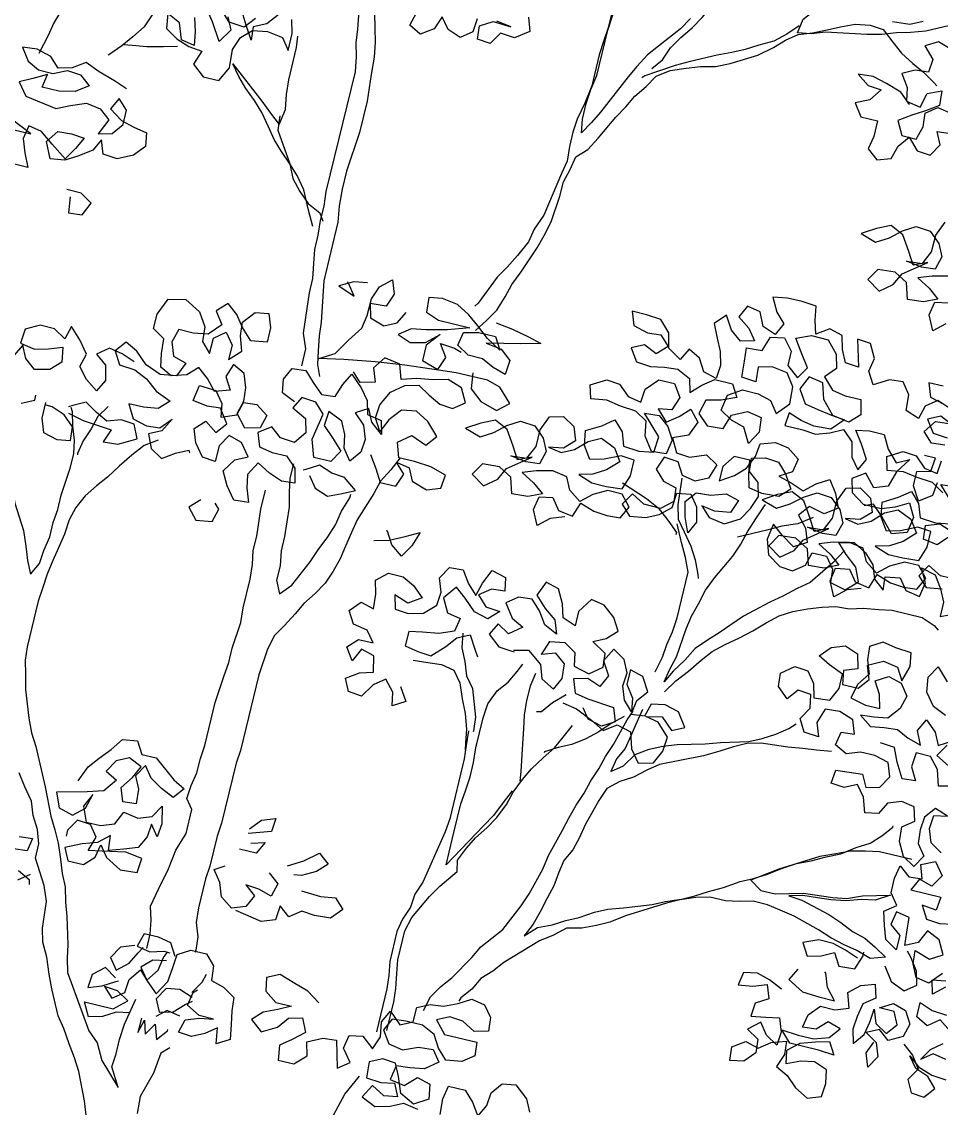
# Model space of a CAD drawing. Header units: inches. Extents: x 350994 to 353538, y 1581369 to 1583842.
# Drawn here: x 351687.58 to 351688.795, y 1583357.414 to 1583358.85 of the extents above; entities that cross this region are included whole.
import ezdxf

# ---------------------------------------------------------------- set-up
doc = ezdxf.new("R2010")
doc.units = ezdxf.units.IN
doc.header["$MEASUREMENT"] = 0
doc.linetypes.add('1', pattern=[0])
doc.layers.add('TREE', color=81, linetype='1')

# ---------------------------------------------------------------- blocks, each defined once
blk = doc.blocks.new('TREE_4')
at = {"color": 94}
for points in [[(708.6, 7020.5), (691.3, 6991.6), (630.5, 6913.6), (613.1, 6881.8), (598.6, 6852.9), (555.1, 6757.5), (540.7, 6728.6), (523.3, 6699.7), (517.5, 6731.5), (517.6, 6769.1), (520.5, 6803.8), (526.3, 6838.5), (526.4, 6948.4), (529.3, 6986)], [(647.8, 6884.7), (668, 6910.7), (679.6, 6942.5), (697, 6971.4), (717.3, 7000.2), (734.7, 7029.1), (778.1, 7115.8), (801.3, 7150.5), (818.6, 7179.4), (850.5, 7196.7), (882.3, 7211.2), (911.2, 7225.6), (940.1, 7242.9), (966.2, 7266), (989.3, 7289.1), (1015.4, 7312.2), (1047.2, 7338.2), (1073.2, 7364.2), (1084.8, 7381.6)], [(1240.7, 7141.4), (1211.8, 7127), (1171.3, 7124.2)], [(526.5, 7029.3), (526.4, 6954.2), (523.5, 6922.4), (520.6, 6887.7), (520.5, 6812.5), (514.7, 6769.1), (506, 6728.7), (503, 6696.9), (503, 6662.2), (505.9, 6627.5), (500.1, 6595.7), (482.6, 6491.6), (468.1, 6454), (462.3, 6422.2), (444.9, 6384.6), (427.6, 6352.9), (410.2, 6324), (381.2, 6254.6), (375.4, 6245.9)], [(1315.9, 7152.9), (1252.3, 7121.2), (1217.6, 7109.7), (1185.8, 7101), (1153.9, 7089.5), (1119.2, 7080.8), (1023.8, 7063.6), (992, 7052), (960.2, 7046.3), (966, 7081), (989.2, 7109.9), (1018.1, 7133), (1049.9, 7147.4), (1078.8, 7164.7), (1110.7, 7182), (1139.6, 7199.4), (1168.5, 7219.6), (1191.7, 7236.9)], [(1255, 6944.8), (1229, 6968), (1191.4, 6979.6), (1156.7, 6988.3), (1122, 6985.4), (1150.9, 6965.2), (1182.7, 6962.2), (1162.5, 6933.3), (1130.7, 6918.9), (1150.9, 6890), (1191.4, 6889.9), (1191.3, 6852.4), (1185.5, 6820.6), (1211.5, 6800.3), (1243.3, 6811.8), (1252, 6843.6), (1272.3, 6869.6), (1298.3, 6843.6), (1330.1, 6840.7), (1347.5, 6869.6), (1333, 6898.5), (1364.8, 6901.3)], [(1321.6, 7092.2), (1287, 7103.8), (1258, 7086.5), (1284, 7060.4), (1281.1, 7028.6), (1249.3, 7025.8), (1220.4, 7011.4), (1240.6, 6982.4), (1246.3, 6950.6), (1281, 6944.8), (1289.7, 6979.5), (1321.6, 6993.9), (1324.4, 6959.2), (1295.5, 6939), (1266.6, 6921.7), (1237.6, 6901.5), (1254.9, 6869.6), (1289.6, 6869.6), (1298.3, 6901.4), (1295.5, 6933.2), (1321.5, 6953.4), (1356.2, 6947.6)], [(-422.1, 6749.7), (-413.5, 6717.9), (-407.7, 6686.1), (-439.5, 6691.9), (-453.9, 6729.5), (-485.7, 6744), (-480, 6709.3), (-451.1, 6691.9), (-419.3, 6680.4), (-387.5, 6677.4), (-399.1, 6642.7), (-370.2, 6619.6), (-332.6, 6619.6), (-315.2, 6654.2), (-318.1, 6697.6), (-306.5, 6729.4), (-283.3, 6752.5), (-248.6, 6758.3), (-211.1, 6752.4), (-190.8, 6726.4), (-190.8, 6766.9), (-199.4, 6798.7)], [(-231.2, 6804.5), (-254.4, 6775.6), (-283.3, 6761.2), (-280.5, 6729.4), (-300.7, 6761.2), (-320.9, 6795.9)], [(-283.3, 6781.4), (-303.6, 6755.4), (-341.2, 6758.3), (-364.3, 6781.5)], [(-346.9, 6769.9), (-332.5, 6741), (-352.8, 6709.2), (-378.8, 6749.7), (-407.6, 6787.3)], [(338.5, 6934.1), (350, 6902.3), (318.2, 6879.2), (283.5, 6882.1), (266.1, 6853.2), (234.3, 6856.1), (231.4, 6887.9), (260.4, 6905.3), (303.7, 6902.3), (269, 6908.1)], [(222.8, 6902.4), (219.9, 6870.6), (193.8, 6850.4), (162, 6862), (141.8, 6888), (130.2, 6856.2), (101.3, 6836), (72.4, 6850.5), (81.1, 6882.3)], [(389.8, 6191), (410.1, 6219.9), (427.5, 6248.8), (439.1, 6283.5), (447.8, 6315.3), (462.3, 6349.9), (485.4, 6413.5), (494.1, 6445.3), (502.8, 6480), (508.7, 6543.6), (508.7, 6578.3), (517.4, 6610.1), (523.2, 6641.9), (546.4, 6665), (563.8, 6696.8), (592.7, 6754.6), (610.1, 6783.5), (624.6, 6812.4), (644.9, 6841.3), (662.2, 6870.2), (691.2, 6890.4), (725.9, 6904.8), (757.7, 6916.4), (792.4, 6925), (824.2, 6939.4), (882.1, 6974.1), (913.9, 7000.1), (937, 7023.2), (963.1, 7043.4), (994.9, 7054.9), (1026.7, 7069.4), (1055.6, 7083.8), (1087.5, 7098.2), (1122.2, 7104), (1154, 7101), (1182.9, 7077.9), (1208.9, 7057.6), (1240.6, 7040.2), (1269.5, 7025.8), (1298.4, 7008.4), (1307.1, 7002.6)], [(1458.9, 6464.5), (1432.9, 6441.4), (1415.6, 6476.1), (1421.4, 6507.9), (1453.2, 6513.7)], [(1438.8, 6574.4), (1401.2, 6565.8), (1369.4, 6554.2), (1401.2, 6536.9), (1427.2, 6516.6), (1395.4, 6502.2), (1357.8, 6499.3), (1346.2, 6536.9), (1314.5, 6554.3), (1274, 6551.4), (1256.6, 6522.5), (1288.4, 6502.3), (1317.3, 6525.4), (1331.8, 6554.3), (1383.9, 6594.7), (1352.1, 6580.3), (1334.7, 6609.2), (1311.6, 6643.9), (1279.9, 6658.4), (1248, 6644), (1216.2, 6623.8), (1253.8, 6612.2), (1282.7, 6629.5), (1308.8, 6652.6), (1337.7, 6669.9), (1372.4, 6667), (1398.4, 6643.8), (1412.8, 6614.9), (1404.1, 6583.1), (1372.3, 6580.3), (1334.7, 6586.1), (1372.3, 6588.9), (1386.8, 6620.7), (1386.8, 6661.2), (1401.3, 6695.9)], [(960.2, 7063.6), (937.1, 7037.6), (911, 7014.5), (879.2, 6997.2), (850.3, 6979.9), (821.3, 6965.5), (789.5, 6951), (731.7, 6922.2), (699.8, 6904.8), (636.2, 6864.4), (630.4, 6858.7)], [(13.8, 6015), (13.8, 6055.4), (-0.6, 6090.1), (-9.2, 6185.6), (-9.2, 6220.3), (-14.9, 6255), (-20.7, 6286.8), (-20.6, 6321.5), (-23.5, 6356.2), (-23.5, 6390.9), (-26.3, 6425.6), (-26, 6714.7), (-31.8, 6749.4), (-40.4, 6781.2), (-43.3, 6813), (-49.1, 6844.8), (-60.6, 6876.6), (-63.5, 6891.1)], [(-14.3, 6893.9), (-14.3, 6859.2), (-5.7, 6824.5), (2.9, 6792.7), (8.7, 6758), (11.5, 6717.5), (17.3, 6653.9), (17.2, 6578.8), (8.4, 6483.4), (8.4, 6440), (11.3, 6399.5), (17, 6361.9), (16.9, 6220.2), (34.1, 6124.8), (37, 6093), (42.7, 6058.3), (48.5, 6026.5), (60, 6000.5)], [(-612.9, 6828), (-638.9, 6796.2), (-667.9, 6776), (-699.7, 6755.8), (-722.8, 6729.8), (-728.6, 6698), (-740.2, 6660.4), (-746.1, 6628.6), (-757.7, 6582.4)], [(-38, 6338.8), (-58.2, 6376.4), (-78.4, 6416.9), (-101.5, 6445.9), (-124.6, 6469), (-150.6, 6492.2), (-173.7, 6515.3), (-193.9, 6541.4), (-217, 6570.3), (-240.1, 6593.4), (-266.1, 6616.6), (-289.2, 6639.8), (-309.4, 6665.8), (-222.8, 6596.3), (-196.8, 6573.2), (-170.8, 6552.9), (-164.9, 6590.5), (-170.7, 6625.2), (-173.6, 6659.9), (-173.5, 6738), (-176.3, 6764)], [(-520.4, 6732.5), (-532, 6700.7), (-552.3, 6671.8), (-572.6, 6645.8), (-595.7, 6619.8), (-598.6, 6616.9)], [(-538, 6550.4), (-569.7, 6561.9), (-610.2, 6573.5), (-644.9, 6588), (-673.8, 6567.8), (-705.6, 6559.2), (-728.8, 6582.3), (-763.4, 6591), (-798.1, 6588.2), (-777.9, 6559.2), (-749, 6544.8), (-714.3, 6544.7), (-682.5, 6559.2), (-650.7, 6556.2), (-624.7, 6536), (-653.6, 6515.8), (-691.2, 6507.1), (-731.7, 6507.2), (-725.9, 6539), (-757.7, 6521.6), (-786.6, 6507.2), (-763.5, 6478.3), (-688.4, 6466.6), (-656.6, 6481.1), (-621.9, 6495.5), (-587.2, 6489.7), (-561.2, 6469.4), (-578.5, 6431.8), (-546.7, 6440.5), (-526.5, 6466.5), (-526.4, 6501.2), (-549.5, 6524.3), (-564, 6495.4), (-532.2, 6475.2), (-500.4, 6466.5), (-468.6, 6460.7), (-462.9, 6428.8), (-486, 6402.8), (-520.8, 6385.5), (-555.5, 6388.5), (-567, 6420.3), (-581.5, 6391.4), (-610.4, 6371.2), (-639.3, 6353.8), (-674, 6348.1), (-691.3, 6385.7), (-671.1, 6414.6), (-639.3, 6417.4), (-607.5, 6414.5), (-622, 6385.6), (-639.3, 6356.7), (-676.9, 6382.8), (-708.7, 6405.9), (-740.5, 6411.8), (-746.3, 6380), (-734.7, 6348.1), (-720.3, 6316.3), (-755, 6316.4)], [(-775.2, 6394.4), (-731.8, 6394.4), (-783.8, 6417.6)], [(-445.3, 6674.6), (-477.1, 6665.9), (-514.7, 6657.3), (-549.4, 6651.6), (-569.7, 6648.7)], [(-173.6, 6573.1), (-170.8, 6538.5), (-124.6, 6469), (-110.1, 6437.2), (-87, 6411.2), (-61, 6388), (-29.2, 6373.5), (-17.7, 6356.2)], [(696, 5814.8), (664.1, 5803.3), (638.1, 5780.2), (620.8, 5814.9), (626.6, 5846.7), (658.4, 5852.5), (678.6, 5826.4), (713.3, 5820.6), (724.9, 5855.3), (759.6, 5843.7), (791.4, 5840.8), (823.2, 5843.6), (837.7, 5872.5), (814.6, 5898.6), (779.9, 5898.6), (748.1, 5881.3), (722, 5858.2), (693.1, 5878.4), (678.7, 5907.4), (644, 5913.2), (606.4, 5904.5), (574.6, 5893), (606.4, 5875.6), (632.4, 5855.4), (600.6, 5840.9), (563, 5838.1), (551.4, 5875.7), (519.7, 5893.1), (479.2, 5890.2), (461.8, 5861.3), (493.6, 5841), (522.5, 5864.1), (537, 5893), (589.1, 5933.5), (557.3, 5919), (539.9, 5948), (516.8, 5982.7), (485.1, 5997.2), (453.2, 5982.7), (421.4, 5962.5), (459, 5950.9), (487.9, 5968.3), (514, 5991.4), (542.9, 6008.7), (577.6, 6005.8), (603.6, 5982.6), (618, 5953.7), (609.3, 5921.9), (577.5, 5919), (539.9, 5924.8), (577.5, 5927.7), (592, 5959.5), (592, 6000), (606.5, 6034.7), (638.3, 6043.3), (667.2, 6025.9), (678.8, 5994.1), (655.6, 5971), (620.9, 5965.2), (652.7, 5959.4), (681.6, 5973.9), (707.7, 5999.9), (736.6, 6014.3), (771.3, 5999.8), (791.5, 5970.9), (765.5, 5944.9), (736.5, 5927.6), (704.7, 5918.9), (739.4, 5907.3), (774.1, 5907.3), (811.7, 5910.1), (823.3, 5944.8), (823.3, 5982.4), (791.5, 5985.3), (753.9, 5968), (722.1, 5959.4), (701.9, 5988.3), (696.1, 6023), (730.9, 6043.2), (756.9, 6063.4), (780, 6040.3), (791.5, 6008.5), (829.1, 6005.5), (863.8, 6011.3), (866.8, 6048.9), (820.5, 6095.2), (855.2, 6098), (881.2, 6077.8), (898.6, 6048.8), (892.7, 6014.2), (858, 6011.3), (834.9, 6043.1), (829.2, 6077.8), (800.3, 6095.2), (762.7, 6098.1), (728, 6103.9), (690.4, 6098.2), (681.8, 6130), (716.5, 6150.2), (748.3, 6147.3), (774.3, 6124.1), (806.1, 6118.3), (809, 6150.1), (835.1, 6179), (872.7, 6179), (892.9, 6150), (881.3, 6118.2), (849.5, 6112.5), (875.5, 6086.4), (901.5, 6106.7), (924.7, 6129.8), (947.8, 6103.7), (933.3, 6069), (898.6, 6054.6), (915.9, 6022.8), (947.7, 6019.9), (985.3, 6034.3), (1014.2, 6016.9), (1002.6, 5982.2), (973.7, 5967.8), (941.9, 5973.6), (924.5, 6002.6), (889.8, 6005.5), (878.3, 5973.7), (901.4, 5950.5), (933.2, 5941.8), (936, 5910), (910, 5886.9), (869.5, 5887), (837.7, 5904.3), (820.3, 5875.4), (843.4, 5852.3), (881, 5858), (910, 5872.5), (936, 5895.6), (938.9, 5930.3), (970.7, 5936), (991, 5910), (999.6, 5875.3), (985.1, 5846.4), (970.7, 5881.1), (962, 5915.8), (982.3, 5941.8), (1017, 5944.6), (1051.7, 5956.2), (1083.5, 5947.5), (1071.9, 5915.7), (1034.3, 5909.9), (1002.5, 5915.7), (1025.6, 5892.6), (1063.2, 5886.8), (1097.9, 5907), (1115.3, 5935.9), (1126.9, 5967.7), (1118.3, 5999.5), (1092.3, 6019.8), (1089.4, 6051.6), (1121.2, 6060.2), (1153, 6057.3), (1176.1, 6034.1), (1196.3, 6002.3), (1173.2, 5979.2), (1132.7, 5976.3), (1100.9, 5982.2), (1092.2, 6014), (1086.5, 6045.8), (1048.9, 6045.8), (1028.6, 6016.9), (1028.6, 5982.2), (1060.4, 6002.4), (1083.6, 6025.5), (1098.1, 6057.3), (1101, 6089.1), (1135.7, 6100.7), (1167.5, 6094.9), (1196.4, 6074.6), (1190.6, 6042.8), (1161.6, 6025.5), (1193.4, 6016.8), (1225.2, 6005.2), (1251.3, 6028.3), (1280.2, 6045.6), (1300.4, 6016.7), (1314.9, 5984.9), (1285.9, 5964.6), (1248.3, 5973.3), (1228.1, 5947.3), (1251.2, 5921.3), (1262.7, 5889.5), (1233.8, 5872.2), (1202, 5892.4), (1176, 5912.7), (1170.2, 5875.1), (1181.7, 5840.4), (1213.5, 5820.1), (1245.3, 5817.2), (1271.3, 5837.4), (1280, 5869.2), (1314.7, 5869.2), (1335, 5843.2), (1337.8, 5811.4), (1375.4, 5802.6), (1401.4, 5828.6), (1387, 5860.5), (1358.1, 5883.6), (1335, 5906.8), (1369.7, 5915.4), (1401.5, 5898), (1424.6, 5874.9), (1436.2, 5843.1), (1462.2, 5822.8), (1459.3, 5854.6), (1494, 5860.4), (1514.2, 5834.3), (1548.9, 5828.5), (1554.7, 5863.2), (1537.4, 5895), (1572.1, 5886.3), (1592.3, 5857.4), (1606.7, 5828.5), (1606.7, 5793.8), (1638.5, 5808.2)], [(1583.7, 5981.7), (1560.6, 5955.7), (1525.9, 5961.5), (1523, 5993.3), (1554.8, 6004.9), (1589.5, 5993.3)], [(1523.2, 6187.1), (1491.4, 6184.2), (1468.3, 6207.3), (1488.6, 6236.2), (1520.4, 6239.1)], [(1514.6, 6273.8), (1482.8, 6285.4), (1456.8, 6265.2), (1448.1, 6233.4), (1416.3, 6245), (1413.4, 6282.6), (1393.2, 6308.6), (1361.4, 6305.7), (1326.7, 6285.5), (1309.4, 6314.5), (1315.2, 6346.3), (1297.9, 6378.1), (1266.1, 6381), (1283.4, 6317.4), (1251.5, 6320.3), (1237.1, 6349.2), (1228.5, 6381), (1196.7, 6389.7), (1167.7, 6369.5), (1159.1, 6401.3), (1153.3, 6433.2), (1118.7, 6436.1), (1084, 6436.1), (1049.3, 6430.4), (1066.6, 6398.5), (1089.7, 6375.4), (1075.2, 6346.5), (1043.4, 6358.1), (1029, 6389.9), (997.2, 6395.7), (982.7, 6366.8), (1011.6, 6346.5), (1031.8, 6320.5), (1000, 6311.9), (974, 6332.1), (953.8, 6363.9), (930.6, 6337.9), (945.1, 6306.1), (959.5, 6277.2), (968.1, 6245.4), (965.2, 6213.6), (933.4, 6222.3), (916.1, 6251.2), (887.2, 6265.7), (872.7, 6236.8), (840.9, 6257.1), (832.3, 6291.8), (806.3, 6317.8), (771.6, 6320.7), (736.9, 6320.8), (748.4, 6289), (783.1, 6280.3), (814.9, 6283.1), (838, 6260), (814.9, 6236.9), (783.1, 6251.3), (754.2, 6236.9), (774.4, 6208), (809.1, 6205.1), (840.9, 6210.8), (872.7, 6213.7), (904.5, 6199.2), (913.1, 6167.4), (936.3, 6190.5), (962.3, 6210.7), (1005.7, 6210.7), (1023, 6181.7), (988.3, 6167.3), (953.6, 6158.7), (944.9, 6124), (970.9, 6100.8), (1008.5, 6103.7), (1020.1, 6138.4), (1054.8, 6155.7), (1089.5, 6149.9), (1092.3, 6115.2), (1075, 6083.4), (1054.8, 6118.1), (1023, 6126.8), (994.1, 6144.2), (999.9, 6181.7), (1031.7, 6202), (1069.3, 6201.9), (1101.1, 6193.2), (1121.3, 6167.2), (1147.3, 6196.1), (1144.5, 6236.6), (1124.3, 6265.5), (1086.7, 6271.3), (1054.9, 6262.7), (1057.7, 6228), (1023.1, 6230.9), (1020.2, 6268.5), (1017.3, 6300.3), (1054.9, 6303.1), (1066.5, 6337.8), (1098.3, 6343.6), (1121.4, 6317.5), (1121.4, 6282.8), (1150.3, 6259.7), (1167.7, 6288.6), (1144.6, 6320.4), (1124.4, 6349.3), (1159.1, 6363.8), (1199.5, 6363.7), (1225.5, 6334.8), (1234.2, 6303), (1211, 6277), (1237, 6250.9), (1268.8, 6245.1), (1306.4, 6245.1), (1315.1, 6210.4), (1291.9, 6187.3), (1251.4, 6193.1), (1222.5, 6224.9), (1211, 6262.5), (1176.3, 6268.3), (1161.8, 6236.5), (1182.1, 6204.7), (1213.9, 6198.9), (1248.5, 6193.1), (1280.3, 6190.2), (1254.3, 6161.3), (1213.8, 6158.4), (1182, 6164.2), (1150.2, 6175.8), (1147.3, 6144), (1190.7, 6144), (1222.5, 6141.1), (1254.3, 6152.6), (1283.2, 6167), (1309.2, 6143.9), (1317.9, 6109.2), (1338.1, 6083.1), (1352.6, 6112), (1332.3, 6143.9), (1312.1, 6172.8), (1343.9, 6178.5), (1378.6, 6178.5), (1396, 6146.7), (1422, 6120.6), (1450.9, 6135.1), (1427.7, 6100.4), (1416.1, 6062.8), (1384.3, 6051.3), (1358.3, 6080.2), (1329.4, 6060), (1338, 6028.2), (1369.8, 6007.9), (1413.2, 6007.9), (1445, 6019.4), (1473.9, 6036.7), (1491.2, 6004.9), (1485.4, 5967.3), (1450.7, 5955.8), (1418.9, 5990.5), (1392.9, 6013.7), (1372.7, 6005)], [(1411.3, 5814.8), (1379.5, 5803.3), (1353.4, 5780.2), (1336.1, 5814.9), (1341.9, 5846.7), (1373.7, 5852.5), (1393.9, 5826.4), (1428.6, 5820.6), (1440.2, 5855.3), (1474.9, 5843.7), (1506.7, 5840.8), (1538.5, 5843.6), (1553, 5872.5), (1529.9, 5898.6), (1495.2, 5898.6), (1463.4, 5881.3), (1437.3, 5858.2), (1408.4, 5878.4), (1394, 5907.4), (1359.3, 5913.2), (1321.7, 5904.5), (1289.9, 5893), (1321.7, 5875.6), (1347.7, 5855.4), (1315.9, 5840.9), (1278.3, 5838.1), (1266.8, 5875.7), (1235, 5893.1), (1194.5, 5890.2), (1177.1, 5861.3), (1208.9, 5841), (1237.8, 5864.1), (1252.3, 5893), (1304.4, 5933.5), (1272.6, 5919), (1255.3, 5948), (1232.2, 5982.7), (1200.4, 5997.2), (1168.6, 5982.7), (1136.7, 5962.5), (1174.3, 5950.9), (1203.2, 5968.3), (1229.3, 5991.4), (1258.2, 6008.7), (1292.9, 6005.8), (1318.9, 5982.6), (1333.3, 5953.7), (1324.6, 5921.9), (1292.8, 5919), (1255.2, 5924.8), (1292.8, 5927.7), (1307.3, 5959.5), (1307.4, 6000), (1321.8, 6034.7), (1353.7, 6043.3), (1382.6, 6025.9), (1394.1, 5994.1), (1370.9, 5971), (1336.2, 5965.2), (1368, 5959.4), (1397, 5973.9), (1423, 5999.9), (1451.9, 6014.3), (1486.6, 5999.8), (1506.8, 5970.9), (1480.8, 5944.9), (1451.9, 5927.6), (1420, 5918.9), (1454.7, 5907.3), (1489.4, 5907.3), (1527, 5910.1), (1538.6, 5944.8), (1538.6, 5982.4), (1506.8, 5985.3), (1469.2, 5968), (1437.4, 5959.4), (1417.2, 5988.3), (1411.5, 6023), (1446.2, 6043.2), (1472.2, 6063.4), (1495.3, 6040.3), (1506.9, 6008.5), (1544.5, 6005.5), (1579.2, 6011.3)], [(1582.1, 6048.9), (1535.9, 6095.2), (1570.6, 6098)], [(1544.5, 6077.8), (1515.6, 6095.2), (1478, 6098.1), (1443.3, 6103.9), (1405.8, 6098.2), (1397.1, 6130), (1431.8, 6150.2), (1463.6, 6147.3), (1489.6, 6124.1), (1521.4, 6118.3), (1524.3, 6150.1)], [(1625.3, 5886.9), (1584.8, 5887), (1553, 5904.3), (1535.7, 5875.4), (1558.8, 5852.3), (1596.4, 5858)], [(1486.9, 6320.7), (1452.2, 6320.8), (1463.8, 6289), (1498.4, 6280.3)], [(1530.2, 6236.9), (1498.4, 6251.3), (1469.5, 6236.9), (1489.7, 6208), (1524.4, 6205.1)], [(-607.6, 6272.9), (-601.9, 6235.3), (-570, 6238.1), (-555.6, 6269.9), (-584.5, 6287.3), (-619.2, 6287.3)], [(444.7, 6084), (369.5, 6084), (311.7, 6078.3), (248, 6072.6), (178.6, 6064), (106.3, 6052.5), (48.5, 6040.9), (83.2, 6061.2), (106.4, 6098.7), (129.6, 6133.4), (135.4, 6165.2), (135.4, 6205.7), (147, 6237.5), (173, 6260.6), (184.6, 6228.8), (173, 6197), (135.4, 6194.1), (144, 6162.3), (178.7, 6150.7), (207.6, 6165.1), (222.1, 6194)], [(433.2, 6219.9), (473.7, 6214), (514.2, 6205.3), (546, 6196.6), (499.7, 6185.1), (462.1, 6176.5), (421.6, 6167.8), (459.2, 6162), (485.2, 6141.7), (482.3, 6107), (450.5, 6115.8), (421.6, 6130.2), (386.9, 6130.3), (358, 6147.6), (363.8, 6179.4), (398.5, 6188.1), (439, 6188), (456.3, 6159.1), (421.6, 6179.4), (392.7, 6202.5), (366.7, 6222.8), (334.9, 6240.2), (297.4, 6246), (265.5, 6240.2), (268.4, 6205.5), (300.2, 6194), (375.4, 6193.9), (326.2, 6176.6), (277, 6165.1), (242.3, 6159.3), (216.3, 6139.1), (248.1, 6127.5), (282.8, 6136.1), (311.7, 6162.1), (285.7, 6130.4), (285.6, 6092.8), (326.1, 6081.2), (337.7, 6113), (317.5, 6141.9), (352.2, 6139), (369.5, 6133.2)], [(118.1, 6240.4), (86.3, 6234.6), (54.5, 6217.3), (94.9, 6202.8), (74.7, 6228.9), (71.8, 6231.8)], [(1526, 6097.4), (1523.1, 6065.6), (1494.2, 6045.4), (1474, 6077.2), (1474, 6111.9), (1505.8, 6120.6), (1508.7, 6152.4), (1482.7, 6152.4)], [(16.6, 5928.2), (-15.2, 5942.7), (-20.9, 5974.5), (-6.5, 6003.4), (25.3, 6006.3), (48.5, 5983.1), (74.5, 5960), (106.3, 5962.8), (117.9, 5994.6), (132.3, 6023.5), (161.2, 5997.5), (181.4, 5971.4), (190.1, 5939.6), (224.8, 5933.8), (233.4, 5902), (204.5, 5925.2), (190.1, 5954.1), (161.2, 5936.8), (187.2, 5913.6), (198.7, 5881.8), (195.8, 5850), (175.5, 5824), (155.3, 5850), (149.6, 5881.8), (135.1, 5910.8), (100.4, 5925.2), (97.5, 5890.6), (123.5, 5867.4), (149.5, 5841.4), (132.2, 5812.5), (91.7, 5812.5), (77.3, 5853), (88.9, 5916.6), (65.8, 5939.7), (31.1, 5942.7), (16.6, 5913.8), (51.3, 5896.4), (59.9, 5864.6), (39.6, 5835.7), (5, 5838.6), (-21, 5858.9), (-50, 5838.6), (-38.4, 5806.8), (-6.6, 5801), (28.1, 5801), (54.1, 5777.8), (62.7, 5743.1), (30.9, 5740.3), (-0.9, 5751.9), (-32.7, 5769.2), (-50.1, 5737.4), (-44.3, 5705.6), (-32.8, 5673.8), (-67.5, 5671), (-90.6, 5699.9), (-107.9, 5731.7), (-87.6, 5763.5), (-58.7, 5777.9), (-81.8, 5806.9), (-113.6, 5815.6), (-131, 5786.7), (-131, 5749.1), (-162.8, 5752), (-185.9, 5780.9), (-197.5, 5812.8), (-174.3, 5835.9), (-145.4, 5815.6), (-125.1, 5841.6), (-148.3, 5873.4), (-180.1, 5870.6), (-214.7, 5876.4), (-208.9, 5914), (-168.5, 5911), (-148.2, 5885), (-142.5, 5853.2), (-107.8, 5867.6), (-99.1, 5899.4), (-67.3, 5902.3), (-38.4, 5882), (-47.1, 5850.2), (-81.8, 5841.6), (-107.8, 5870.5), (-99.1, 5902.3), (-101.9, 5934.1), (-113.5, 5965.9), (-142.4, 5980.4), (-154, 5948.6), (-136.6, 5919.7), (-171.3, 5908.1), (-194.5, 5934.2), (-220.5, 5954.5), (-243.6, 5931.3), (-278.3, 5919.8), (-307.2, 5934.3), (-313, 5966.1), (-315.8, 6000.8), (-344.7, 6018.2), (-344.7, 6052.9), (-327.3, 6093.3), (-286.8, 6102), (-249.3, 6081.7), (-229, 6049.9), (-226.2, 6015.2), (-203.1, 5992), (-203, 6029.6), (-177, 6049.8), (-156.8, 6023.8), (-156.8, 5989.1), (-130.8, 6015.1), (-142.3, 6049.8), (-145.2, 6081.6), (-122, 6110.5), (-90.2, 6116.2), (-78.7, 6084.4), (-78.7, 6049.7), (-116.3, 6044), (-142.3, 6070), (-162.5, 6096.1), (-188.5, 6116.3), (-211.7, 6093.2), (-191.4, 6064.3), (-217.5, 6035.4), (-252.2, 6029.7), (-286.9, 6029.7), (-295.6, 5997.9), (-284.1, 5966.1), (-252.3, 5957.4), (-266.7, 5922.7), (-304.3, 5916.9), (-341.9, 5931.4), (-370.8, 5957.5), (-399.7, 5972), (-420, 5946), (-402.6, 5917), (-365.1, 5914.1), (-333.3, 5899.6), (-304.4, 5876.5), (-266.8, 5862), (-290, 5838.9), (-324.7, 5833.1), (-359.4, 5833.1), (-342, 5801.3), (-307.3, 5792.6), (-275.5, 5795.5), (-252.4, 5821.5), (-269.8, 5789.7), (-298.7, 5775.3), (-284.3, 5743.4), (-255.4, 5726.1), (-226.4, 5746.3), (-197.5, 5760.7), (-194.6, 5754.9)], [(407.1, 6092.7), (412.8, 6055.1), (441.7, 6031.9), (482.2, 6020.3), (508.2, 6043.4), (476.5, 6075.2), (444.7, 6084)], [(218.9, 5850), (239.1, 5821), (256.5, 5792.1), (294, 5792.1), (305.6, 5823.9), (282.5, 5847), (314.3, 5841.2), (328.8, 5812.3), (366.3, 5800.7), (398.1, 5812.2), (401.1, 5844), (363.5, 5855.6), (323, 5858.5), (285.4, 5858.6), (273.9, 5893.3), (302.8, 5916.4), (340.4, 5901.9), (360.7, 5927.9), (331.8, 5956.8), (300, 5974.2), (265.3, 5968.5), (242.1, 5939.6), (227.7, 5907.8), (210.3, 5936.7), (213.2, 5968.5), (230.6, 6003.2), (259.6, 6026.3), (291.4, 6034.9), (320.3, 6017.6), (349.2, 6003.1), (381, 6000.2), (407, 6020.4), (389.7, 6052.2), (355, 6063.8), (320.3, 6055.2), (282.7, 6049.4), (248, 6037.9), (236.5, 6072.6), (198.9, 6078.4), (178.6, 6049.5), (190.2, 6017.7), (155.5, 6009), (135.2, 6029.3)], [(-370.8, 5931.5), (-402.6, 5943.1), (-434.4, 5948.9), (-460.5, 5928.7), (-434.5, 5908.4), (-425.8, 5873.7), (-440.3, 5844.8), (-469.2, 5865.1), (-492.3, 5891.1), (-483.6, 5922.9), (-506.7, 5951.8), (-532.7, 5977.9), (-541.4, 5946.1), (-570.3, 5963.4), (-605, 5963.5), (-636.8, 5946.2), (-639.7, 5911.5), (-605, 5905.7), (-573.2, 5914.3), (-541.4, 5925.8), (-535.7, 5891.1), (-558.8, 5868), (-593.5, 5859.4), (-619.5, 5879.6), (-634, 5908.6), (-648.4, 5879.7)], [(-605.2, 5775.5), (-576.2, 5790), (-576.2, 5801.5)], [(941.9, 5967.8), (947.6, 5904.2), (956.2, 5872.4), (976.4, 5846.4), (999.5, 5817.4), (1016.9, 5788.5), (1031.3, 5756.7), (1034.2, 5748)], [(1352.4, 5892.3), (1332.1, 5857.6), (1291.6, 5799.8), (1265.5, 5779.6), (1236.6, 5753.6), (1210.5, 5733.4), (1158.4, 5687.2), (1112.1, 5635.2), (1089, 5612.1), (1065.8, 5586.1), (1048.5, 5554.3), (1028.2, 5522.5), (1013.7, 5493.6), (1019.5, 5525.4), (1028.2, 5557.2), (1034.1, 5626.6), (1039.9, 5658.4), (1048.6, 5690.2), (1057.3, 5724.9), (1071.8, 5759.6), (1100.7, 5817.4), (1112.3, 5849.1), (1121, 5880.9), (1132.6, 5915.6), (1144.2, 5947.4), (1147.1, 5953.2)], [(1262.8, 5950.2), (1230.9, 5927.1), (1196.2, 5912.7), (1164.4, 5895.4), (1100.8, 5863.6)], [(808.8, 5924.6), (872.4, 5901.4), (904.2, 5886.9), (933.1, 5863.8), (959.1, 5840.6), (959.1, 5834.8)], [(288.3, 5858.6), (273.8, 5826.8), (256.5, 5795), (247.8, 5763.2), (224.6, 5693.8), (218.8, 5662), (212.9, 5627.3), (207.1, 5595.5), (198.4, 5563.7), (186.8, 5532), (169.5, 5503.1), (149.2, 5474.2), (134.7, 5445.3), (117.3, 5413.5), (100, 5384.6), (91.2, 5349.9), (85.4, 5286.3), (85.2, 5104.1), (82.3, 5072.3), (82.2, 4927.8), (79.3, 4896), (79.2, 4823.7), (76.3, 4791.9), (76.2, 4722.5), (79.1, 4687.8), (90.6, 4656), (93.5, 4624.2), (93.5, 4618.4)], [(987.7, 5511), (996.4, 5548.6), (999.3, 5580.4), (1005.1, 5612.2), (1008.1, 5646.9), (1008.2, 5756.7), (993.7, 5788.5), (976.4, 5820.4), (956.2, 5860.9)], [(-492.4, 5778.3), (-454.8, 5769.6), (-385.4, 5763.8), (-397, 5732), (-362.3, 5734.8), (-321.8, 5757.9), (-336.3, 5789.8), (-368.1, 5792.7), (-399.9, 5781.1), (-428.8, 5795.6), (-457.7, 5813), (-486.6, 5798.6), (-495.3, 5792.8)], [(-405.6, 5815.8), (-423, 5786.9), (-431.7, 5755.1), (-443.3, 5723.4), (-449.1, 5691.6), (-449.1, 5688.7)], [(-628.3, 5735.1), (-625.5, 5703.3), (-608.2, 5671.5), (-599.5, 5639.6), (-588, 5607.8), (-579.3, 5576), (-564.9, 5544.2), (-530.3, 5486.3), (-515.8, 5451.6), (-504.3, 5419.8), (-489.9, 5390.9), (-475.4, 5419.8), (-472.5, 5451.6), (-466.6, 5486.3), (-466.6, 5521), (-463.7, 5552.8), (-463.7, 5587.5), (-460.7, 5622.2), (-457.8, 5654), (-457.8, 5688.7), (-463.5, 5720.5), (-475.1, 5752.3), (-483.7, 5784.1), (-489.5, 5792.8)], [(-550.2, 5790), (-550.3, 5752.4), (-538.7, 5720.5), (-504, 5711.8), (-472.2, 5717.6), (-475.1, 5749.4), (-501.1, 5772.6), (-532.9, 5784.2), (-547.3, 5784.2)], [(48.3, 5786.5), (48.2, 5751.8), (54, 5720), (62.6, 5685.3), (68.4, 5615.9), (68.3, 5581.2), (74.1, 5546.5), (74, 5511.8), (88.5, 5482.9), (111.6, 5508.9), (140.6, 5572.5), (152.2, 5604.3), (166.7, 5638.9), (178.3, 5670.7), (184.1, 5705.4), (195.7, 5740.1), (195.7, 5748.8)], [(91.6, 5769.1), (111.8, 5743.1), (143.6, 5731.5), (175.5, 5745.9), (204.4, 5760.3), (172.6, 5783.5), (140.8, 5786.4), (109, 5798), (80.1, 5780.7), (74.3, 5777.8)], [(-272.7, 5766.6), (-301.6, 5746.4), (-324.8, 5717.5), (-347.9, 5685.7), (-368.2, 5653.9), (-388.5, 5627.9), (-408.7, 5599), (-423.2, 5567.2), (-431.9, 5535.4), (-434.8, 5500.7), (-440.6, 5466), (-446.5, 5434.2), (-452.3, 5399.5), (-455.2, 5364.8), (-458.1, 5333), (-458.2, 5223.2), (-455.4, 5191.4), (-446.7, 5159.6), (-438.1, 5124.8), (-415, 5061.2), (-400.6, 5029.4), (-383.2, 5000.5), (-340, 4913.7), (-311.1, 4850.1), (-293.8, 4821.1), (-279.3, 4792.2), (-264.9, 4757.5), (-253.4, 4725.7), (-239, 4696.8), (-230.3, 4662.1), (-218.8, 4630.2), (-201.5, 4566.6), (-195.7, 4534.8), (-187.1, 4503), (-135.1, 4424.9), (-135.1, 4424.9), (-106.2, 4381.5), (-80.2, 4358.3), (-60, 4320.7), (-8, 4268.6), (-34, 4312), (-31.1, 4343.8), (-31.1, 4378.5), (-28.1, 4416.1), (-16.5, 4479.7)], [(1019.5, 5470.5), (1039.7, 5502.3), (1062.9, 5531.1), (1086.1, 5562.9), (1106.3, 5588.9), (1132.4, 5612), (1161.3, 5635.1), (1187.3, 5658.3), (1213.4, 5684.2), (1239.4, 5707.4), (1268.4, 5724.7), (1300.2, 5739.1), (1332, 5750.6), (1363.8, 5759.3), (1395.6, 5762.1), (1427.4, 5770.8), (1462.1, 5776.5), (1493.9, 5782.3), (1566.2, 5782.2), (1598, 5770.6), (1609.6, 5762)], [(-19.3, 4601.1), (-19.3, 4635.8), (-25, 4667.6), (-33.7, 4699.5), (-25, 4742.8), (-13.3, 4794.9), (-7.5, 4841.1), (7, 4884.5), (7, 4942.3), (-10.3, 4965.4), (-7.4, 4997.2), (-1.6, 5029), (-1.5, 5063.7), (1.4, 5095.5), (1.5, 5199.6), (4.4, 5231.4), (7.3, 5266.1), (10.2, 5297.9), (10.3, 5332.6), (16.1, 5396.2), (13.3, 5430.9), (13.3, 5500.3), (10.5, 5535), (4.7, 5566.8), (4.7, 5601.5), (-1, 5665.1), (-0.9, 5711.4)], [(273.7, 5656.2), (308.4, 5664.8), (343.1, 5682.2), (374.9, 5699.5), (363.3, 5664.8), (345.9, 5635.9), (317.1, 5656.2), (299.7, 5685.1), (296.8, 5685.1)], [(1739.2, 5255.9), (1710.3, 5273.2), (1698.8, 5305), (1701.7, 5336.8), (1733.5, 5342.6), (1701.7, 5354.2), (1681.4, 5328.2), (1678.5, 5296.4), (1681.4, 5264.6), (1701.6, 5238.5), (1684.2, 5209.6), (1655.3, 5227), (1638, 5258.8), (1635.2, 5293.5), (1661.2, 5313.8), (1652.5, 5345.6), (1620.7, 5351.4), (1588.9, 5339.8), (1574.5, 5310.9), (1542.6, 5305.2), (1531.1, 5339.9), (1510.9, 5365.9), (1482, 5351.5), (1450.2, 5354.4), (1453.1, 5386.2), (1516.7, 5392), (1531.1, 5363), (1562.9, 5371.7), (1580.3, 5400.6), (1568.8, 5432.4), (1534.1, 5441.1), (1499.4, 5441.1), (1467.6, 5429.6), (1438.7, 5444.1), (1444.5, 5475.9), (1476.3, 5478.7), (1464.8, 5510.5), (1430.1, 5522.1), (1395.4, 5519.3), (1383.8, 5484.6), (1395.3, 5452.8), (1360.6, 5455.7), (1343.3, 5484.6), (1360.7, 5513.5), (1354.9, 5545.3), (1323.1, 5548.3), (1302.9, 5522.3), (1276.9, 5545.4), (1274, 5577.2), (1302.9, 5600.3), (1334.7, 5597.4), (1355, 5571.4), (1363.6, 5539.5), (1401.2, 5542.4), (1415.7, 5574.2), (1415.7, 5608.9), (1381, 5623.4), (1352.1, 5637.9), (1375.3, 5663.9), (1407.1, 5675.4), (1438.9, 5663.8), (1447.5, 5629.1), (1415.7, 5617.6), (1421.5, 5585.8), (1459.1, 5585.7), (1479.3, 5611.7), (1467.8, 5643.5), (1502.5, 5660.9), (1537.2, 5655), (1554.5, 5626.1), (1566.1, 5663.7), (1560.3, 5695.5), (1522.8, 5698.4), (1491, 5704.2), (1462, 5686.9), (1464.9, 5655.1), (1476.4, 5623.3), (1456.2, 5594.4), (1447.5, 5559.7), (1485, 5551), (1519.7, 5551), (1511.1, 5582.8), (1493.8, 5611.7), (1522.7, 5629), (1554.5, 5620.3), (1574.7, 5594.3), (1566, 5562.5), (1542.9, 5533.6), (1511, 5527.8), (1479.2, 5525), (1508.1, 5504.7), (1539.9, 5510.5), (1571.7, 5513.3), (1600.6, 5498.9), (1632.4, 5490.1), (1618, 5522), (1632.5, 5550.9), (1658.5, 5527.7), (1672.9, 5498.8), (1701.9, 5516.1)], [(1673, 5571.1), (1641.2, 5585.6), (1618.1, 5614.5), (1612.3, 5649.2), (1629.7, 5678.1), (1658.6, 5649.1)], [(1693.2, 5504.5), (1675.8, 5475.7), (1707.6, 5458.3)], [(1730.7, 5414.9), (1696, 5406.2), (1684.4, 5443.8), (1661.3, 5469.9), (1626.6, 5469.9), (1623.7, 5435.2), (1641, 5406.3), (1609.2, 5403.4), (1589, 5438.1), (1574.6, 5470), (1542.8, 5472.9), (1539.9, 5472.9)], [(-142.7, 5653.7), (-165.8, 5630.6), (-142.7, 5604.5), (-105.1, 5610.3), (-96.4, 5642.1), (-108, 5653.7)], [(415.1, 5338), (435.3, 5306.2), (406.3, 5288.9), (400.6, 5320.7), (377.5, 5346.7), (351.4, 5326.5), (331.2, 5294.7), (299.4, 5297.7), (284.9, 5326.6), (313.9, 5346.8), (345.7, 5355.4), (337, 5393), (305.3, 5401.7), (290.8, 5369.9), (270.6, 5398.9), (293.7, 5422), (328.4, 5422), (308.2, 5448), (273.5, 5453.8), (256.2, 5482.7), (279.3, 5508.7), (311.1, 5500), (308.3, 5534.7), (299.6, 5566.5), (325.7, 5589.6), (360.4, 5589.6), (389.3, 5575.1), (415.3, 5552), (386.3, 5531.8), (351.6, 5543.4), (360.3, 5511.6), (392.1, 5508.6), (426.8, 5517.3), (452.8, 5543.3), (455.8, 5575.1), (444.2, 5606.9), (461.6, 5635.8), (493.4, 5638.6), (513.6, 5609.7), (536.7, 5586.6), (545.4, 5618.4), (559.9, 5653), (594.6, 5644.3), (600.4, 5612.5), (568.6, 5609.7), (542.5, 5589.5), (565.6, 5566.3), (600.3, 5563.4), (577.2, 5540.3), (542.5, 5549), (513.6, 5575), (487.6, 5595.3), (464.4, 5563.5), (481.7, 5531.7), (513.5, 5525.9), (507.7, 5494.1), (473, 5479.6), (435.4, 5473.9), (403.6, 5468.1), (403.6, 5433.4), (435.4, 5427.6), (467.2, 5424.7), (496.1, 5453.6), (516.4, 5479.6), (545.3, 5494), (565.5, 5462.2), (574.2, 5447.7)], [(652.3, 5482.4), (687, 5491), (721.7, 5465), (733.2, 5433.1), (765, 5415.8), (779.5, 5444.7), (776.6, 5479.4), (750.6, 5499.6), (718.8, 5488.1), (730.4, 5522.8), (765.1, 5528.5), (794, 5511.2), (799.7, 5479.3), (837.3, 5470.6), (866.2, 5493.7), (863.4, 5525.5), (828.7, 5545.8), (857.6, 5560.2), (880.8, 5583.4), (863.5, 5612.3), (834.6, 5635.4), (802.8, 5641.3), (779.6, 5606.6), (779.6, 5571.9), (747.8, 5583.5), (739.1, 5615.3), (721.8, 5647.1), (690, 5655.8), (675.5, 5621.1), (701.5, 5595.1), (730.4, 5574.8), (742, 5543), (710.2, 5557.5), (690, 5586.4), (666.9, 5609.6), (635, 5606.7), (609, 5586.5), (632.1, 5554.7), (661, 5540.2), (632.1, 5517.1), (603.2, 5534.5), (588.7, 5505.6), (617.6, 5482.4), (649.4, 5479.5), (655.2, 5479.5)], [(793.9, 5389.7), (828.6, 5383.9), (869, 5366.5), (900.8, 5349.1), (929.7, 5369.4), (964.4, 5360.7), (976, 5323.1), (999.1, 5294.1), (1033.8, 5302.8), (1048.3, 5334.6), (1051.2, 5369.2), (1022.3, 5398.2), (990.5, 5404), (1028.1, 5412.6), (1057, 5386.6), (1085.9, 5401), (1062.8, 5432.8), (1028.1, 5441.5), (996.3, 5435.8), (987.6, 5404), (955.8, 5401.1), (961.6, 5435.8), (981.9, 5461.8), (961.7, 5493.7), (929.9, 5502.4), (929.8, 5467.7), (950, 5438.7), (955.8, 5406.9), (932.7, 5430.1), (921.2, 5461.9), (924.1, 5493.7), (909.6, 5522.6), (880.7, 5540), (863.4, 5508.2), (883.6, 5476.4), (869.1, 5447.5), (837.3, 5459.1), (805.5, 5450.4), (817, 5418.6), (848.8, 5412.8), (912.4, 5407), (924, 5375.1), (895, 5357.8), (860.4, 5366.5), (843, 5389.7)], [(528, 5494.1), (533.7, 5459.4), (548.1, 5430.4), (559.7, 5398.6), (579.9, 5372.6), (603, 5308.9), (605.8, 5277.1), (605.8, 5274.2)], [(727.2, 5161.4), (712.7, 5129.6), (698.2, 5094.9), (680.8, 5066), (617.1, 4956.2), (617.2, 5034.3), (617.2, 5103.6), (620.2, 5135.4), (623.1, 5170.1), (623.1, 5204.8), (620.3, 5239.5), (620.3, 5311.8), (623.2, 5346.5), (637.7, 5381.2), (658, 5407.2), (672.5, 5436.1), (681.2, 5456.3)], [(978.9, 5418.5), (973.1, 5386.7), (967.3, 5352), (961.5, 5320.2), (947, 5291.3), (941.2, 5259.5), (967.2, 5279.7), (987.5, 5311.5), (1016.4, 5331.7), (1045.4, 5346.1), (1077.2, 5357.7), (1140.8, 5374.9), (1175.5, 5386.5), (1239.1, 5403.8), (1268.1, 5418.2), (1297, 5435.5), (1323, 5455.7), (1337.5, 5470.2)], [(715.9, 5441.8), (710, 5410), (710, 5375.3), (712.9, 5340.6), (718.6, 5308.8), (724.4, 5274.1), (735.9, 5210.5), (738.8, 5187.4)], [(429.6, 5404.5), (464.3, 5407.4), (496.1, 5410.2), (527.9, 5404.4), (548.1, 5378.4), (562.5, 5343.7), (577, 5311.9), (588.5, 5277.1), (594.2, 5245.3), (597.1, 5228)], [(645.7, 4612.1), (654.4, 4646.8), (671.8, 4675.7), (692, 4701.7), (726.8, 4759.5), (741.3, 4788.4), (781.8, 4840.4), (810.8, 4904), (822.4, 4935.8), (839.8, 4999.4), (845.6, 5034), (863, 5097.6), (871.7, 5132.3), (880.4, 5164.1), (892, 5195.9), (900.7, 5227.7), (912.3, 5259.5), (921, 5291.3), (932.6, 5323.1), (950, 5386.7), (958.7, 5409.8)], [(796.8, 5410), (770.7, 5384), (750.5, 5358), (738.9, 5355.1)], [(1432.9, 5426.7), (1398.2, 5421), (1366.4, 5418.1), (1331.7, 5412.4), (1268.1, 5406.6), (1236.2, 5398), (1207.3, 5383.6), (1178.4, 5366.2), (1143.7, 5346), (1048.2, 5302.7), (1022.2, 5282.5), (996.1, 5259.4), (967.2, 5242.1), (941.2, 5219), (929.6, 5187.2), (912.2, 5123.6), (906.4, 5091.8), (897.7, 5060), (883.2, 5031.1), (877.4, 4999.3), (874.4, 4967.5), (865.7, 4935.7), (857, 4901), (848.3, 4869.2), (833.8, 4837.4), (859.9, 4863.4), (891.7, 4877.9), (920.6, 4895.2), (949.6, 4909.6), (981.4, 4929.8), (1010.3, 4944.3), (1045, 4955.8), (1108.6, 4978.9), (1137.6, 4993.3), (1172.3, 5007.7), (1201.2, 5022.2), (1230.1, 5039.5), (1262, 5056.8), (1296.7, 5079.9), (1325.6, 5094.3), (1354.5, 5111.6), (1383.5, 5131.9), (1415.3, 5152.1), (1447.1, 5166.5), (1478.9, 5183.8), (1510.7, 5198.2), (1542.6, 5221.3), (1571.5, 5238.7), (1594.6, 5261.8), (1614.9, 5287.8), (1614.9, 5290.7)], [(941.3, 5392.5), (915.3, 5369.4), (892.1, 5343.4), (866.1, 5320.3), (837.2, 5300.1), (808.2, 5285.6), (779.3, 5268.3), (779.3, 5265.4)], [(573.4, 4545.7), (573.4, 4615.1), (570.6, 4646.9), (564.8, 4681.6), (559.1, 4713.4), (559.1, 4782.8), (567.8, 4817.4), (596.8, 4875.2), (614.2, 4904.1), (646, 4947.5), (640.3, 4973.5), (654.7, 5005.3), (669.2, 5034.2), (689.5, 5063.1), (706.9, 5092), (721.3, 5126.7), (730.1, 5158.5), (744.5, 5193.2), (759, 5222.1), (779.3, 5253.8), (799.6, 5282.7), (814, 5311.6), (828.5, 5343.4)], [(-54.4, 4155.9), (-77.5, 4219.5), (-106.3, 4283.2), (-123.7, 4312.1), (-143.9, 4341), (-164.1, 4372.9), (-184.3, 4398.9), (-213.2, 4456.8), (-227.6, 4488.6), (-242, 4526.2), (-259.3, 4558), (-268, 4589.8), (-273.7, 4653.4), (-288.1, 4688.1), (-322.8, 4746), (-322.7, 4780.7), (-334.3, 4812.5), (-351.6, 4841.4), (-363.1, 4873.2), (-386.2, 4902.2), (-406.4, 4931.1)], [(594.3, 5274.3), (597.1, 5239.6), (600, 5207.7), (599.9, 5063.2), (596.9, 5031.4), (573.7, 4904.2), (562.1, 4872.4), (559.2, 4840.6), (547.6, 4808.8), (541.8, 4777), (541.7, 4704.7), (547.5, 4672.9), (550.3, 4641.1), (550.2, 4537)], [(1759, 4799), (1785, 4778.7), (1805.2, 4749.8), (1787.9, 4720.9), (1802.3, 4692), (1834.1, 4689.1), (1854.4, 4715.1), (1831.3, 4738.2), (1799.5, 4749.8), (1779.2, 4775.9), (1805.2, 4755.6), (1839.9, 4744), (1874.6, 4741.1)], [(1863.1, 4787.4), (1831.3, 4793.2), (1805.3, 4772.9), (1822.6, 4801.8), (1848.7, 4822.1)], [(1857.4, 4853.9), (1828.5, 4874.1), (1802.4, 4853.9), (1773.5, 4868.4), (1773.6, 4903.1), (1805.4, 4891.5), (1840.1, 4888.6)], [(1822.8, 4952.2), (1796.7, 4929.1), (1788.1, 4960.9), (1819.9, 4966.7)], [(1808.3, 4981.1), (1782.3, 4952.2), (1750.5, 4958), (1736.1, 4987), (1733.2, 5018.8), (1770.8, 5007.2), (1799.7, 5024.5), (1782.4, 5056.3), (1750.6, 5070.8), (1736.1, 5039), (1707.2, 5024.6), (1704.3, 5056.4), (1701.5, 5091.1), (1669.7, 5096.9), (1663.9, 5065.1), (1689.9, 5044.8), (1689.8, 5010.1), (1660.9, 5027.5), (1649.4, 5059.3), (1640.7, 5091.1), (1666.8, 5111.4), (1646.6, 5137.4), (1646.6, 5172.1), (1652.4, 5203.9), (1678.4, 5183.6), (1710.2, 5186.5), (1698.7, 5218.3), (1730.5, 5232.7), (1753.6, 5203.8), (1736.2, 5174.9), (1704.4, 5183.6), (1690, 5154.7), (1762.2, 5154.6), (1759.3, 5122.8), (1724.6, 5125.8), (1742, 5096.8), (1773.8, 5093.9), (1805.6, 5099.7)], [(1675.6, 5224.1), (1597.5, 5224.2), (1565.7, 5218.4), (1531, 5209.8), (1499.2, 5195.4), (1464.5, 5180.9), (1377.7, 5129), (1319.8, 5088.5), (1348.7, 5071.2), (1383.4, 5071.1), (1447, 5088.4), (1516.4, 5094.1), (1548.2, 5099.9), (1582.9, 5114.3), (1646.6, 5131.6), (1614.7, 5111.4), (1582.9, 5105.7), (1548.2, 5094.1), (1513.5, 5088.4), (1481.7, 5085.5), (1447, 5082.6), (1415.2, 5074), (1447, 5071.1), (1516.4, 5053.7), (1548.2, 5042.1), (1580, 5027.6), (1611.8, 5018.9), (1640.7, 5004.4), (1669.6, 4987), (1634.9, 4975.5), (1600.2, 4987.1), (1568.4, 4992.9), (1533.7, 5001.6), (1501.9, 5013.2), (1438.3, 5030.6), (1403.6, 5036.4), (1371.8, 5042.2), (1337.1, 5042.3), (1305.3, 5033.6), (1273.5, 5027.9), (1235.9, 5027.9), (1204.1, 5019.3), (1169.4, 5004.8), (1140.5, 4990.4), (1053.7, 4938.4), (1021.8, 4915.3), (992.9, 4900.9), (961.1, 4886.5), (926.4, 4877.8), (900.4, 4854.7), (871.4, 4834.5), (802, 4765.2), (781.7, 4739.2), (758.6, 4716.1), (744.1, 4687.2), (723.8, 4661.2), (720.9, 4652.5)], [(-267.6, 4945.4), (-253.2, 4983), (-232.9, 5009), (-209.7, 5035), (-189.5, 5063.9), (-154.8, 5069.7), (-137.4, 5040.7), (-102.8, 5040.7), (-50.7, 5000.2), (-21.8, 4985.7), (-42.1, 4959.7), (-73.9, 4974.2), (-102.8, 4991.5), (-123, 5017.6), (-140.4, 4988.7), (-126, 4959.8), (-123.1, 4925.1), (-154.9, 4922.2), (-166.4, 4954), (-146.2, 4982.9), (-131.7, 5011.8), (-163.5, 5026.3), (-192.4, 5011.9), (-209.8, 4983), (-180.9, 4968.5), (-204, 4936.7), (-241.6, 4925.2), (-311, 4907.9), (-296.6, 4873.2), (-261.9, 4864.5), (-235.9, 4887.6), (-227.2, 4922.3), (-241.7, 4890.5), (-227.2, 4855.8), (-192.6, 4855.7), (-160.7, 4867.3), (-146.3, 4899.1), (-111.6, 4893.2), (-79.7, 4904.8), (-62.4, 4933.7), (-53.7, 4893.2), (-56.7, 4861.4), (-76.9, 4887.4), (-79.8, 4855.6), (-94.3, 4826.7), (-126.1, 4815.2), (-160.8, 4803.7), (-163.7, 4838.4), (-189.7, 4815.3), (-224.4, 4803.7), (-262, 4786.4), (-247.6, 4757.5), (-210, 4757.4), (-186.8, 4780.6), (-181, 4812.4), (-160.8, 4786.3), (-123.2, 4766), (-82.8, 4768.9), (-79.8, 4803.6), (-120.3, 4809.4), (-175.3, 4797.9), (-207.1, 4792.1), (-195.5, 4826.8), (-215.7, 4852.9), (-247.5, 4855.8), (-264.9, 4826.9), (-264.9, 4812.4)], [(1672.4, 4966.8), (1695.5, 4935), (1730.2, 4920.5), (1756.3, 4940.7), (1747.6, 4972.5), (1727.4, 5001.4), (1715.9, 5013)], [(1605.9, 4969.7), (1574.1, 4981.3), (1542.4, 4990), (1507.7, 4990.1), (1472.9, 4975.6), (1490.3, 4946.7), (1522.1, 4955.4), (1551, 4969.8), (1568.3, 4940.9), (1605.9, 4943.7), (1617.5, 4978.4), (1617.5, 4987.1)], [(148.7, 4930.6), (171.8, 4956.6), (203.7, 4968.1), (200.7, 4936.3), (148.7, 4919)], [(1449.7, 4857.1), (1417.9, 4871.6), (1386.1, 4880.3), (1354.3, 4874.6), (1348.5, 4842.8), (1383.2, 4848.5), (1415, 4860), (1426.6, 4828.2), (1397.6, 4810.9), (1394.7, 4779.1), (1429.4, 4784.9), (1461.2, 4790.6), (1472.7, 4758.8), (1469.8, 4727), (1440.9, 4744.4), (1420.7, 4770.4), (1394.7, 4747.3), (1423.6, 4729.9), (1426.4, 4698.1), (1403.3, 4672.1), (1371.5, 4666.4), (1368.6, 4698.2), (1397.5, 4718.4), (1429.3, 4709.7), (1455.4, 4729.9), (1490.1, 4741.4), (1492.9, 4709.6), (1481.3, 4677.8), (1510.2, 4663.3), (1536.2, 4640.2), (1568, 4622.8), (1599.9, 4634.4), (1602.8, 4666.2), (1597, 4698), (1565.2, 4709.6), (1533.4, 4703.8), (1501.6, 4689.4), (1495.8, 4721.2), (1521.9, 4744.3), (1556.6, 4755.8), (1588.4, 4764.5), (1605.7, 4735.5), (1568.1, 4738.5), (1498.8, 4738.5), (1472.8, 4764.6), (1513.2, 4761.6), (1550.8, 4761.6), (1585.5, 4773.1), (1605.8, 4799.2), (1574, 4807.9), (1550.8, 4784.7), (1519, 4781.9), (1524.8, 4813.7), (1548, 4839.7), (1582.7, 4839.7), (1614.5, 4851.2), (1603, 4885.9), (1629, 4909), (1660.8, 4920.5), (1669.5, 4888.7), (1643.4, 4868.5), (1637.6, 4836.7), (1634.7, 4804.9), (1643.3, 4773.1), (1663.6, 4799.1), (1669.4, 4830.9), (1672.3, 4862.7), (1683.9, 4830.9), (1712.8, 4813.5), (1733, 4839.5), (1718.6, 4868.4), (1683.9, 4868.5), (1712.8, 4885.8), (1744.6, 4877.1), (1762, 4848.2), (1753.3, 4816.4), (1721.4, 4799), (1695.4, 4819.3), (1666.5, 4804.9), (1695.4, 4787.5), (1706.9, 4755.7), (1689.6, 4726.8), (1678, 4758.6), (1689.6, 4787.5)], [(1475.8, 4912), (1461.3, 4883.1), (1498.9, 4862.9), (1539.3, 4859.9), (1576.9, 4859.9), (1553.8, 4885.9), (1542.3, 4917.8), (1539.4, 4920.6)], [(160.2, 4898.8), (192, 4907.4), (177.6, 4878.5), (137.1, 4878.6)], [(255.6, 4866.9), (290.3, 4887.1), (322.2, 4913.1), (348.2, 4892.8), (325, 4869.7), (293.2, 4852.4), (275.8, 4849.5)], [(218, 4840.9), (244, 4820.6), (235.3, 4788.8), (203.5, 4797.5), (171.7, 4800.5), (197.7, 4780.2), (183.2, 4751.3), (151.4, 4739.8), (122.5, 4760), (111, 4791.8), (90.8, 4817.9), (113.9, 4832.3)], [(301.8, 4817.7), (348.1, 4814.8), (382.8, 4820.5), (405.9, 4797.4), (382.7, 4771.4), (345.2, 4768.5), (313.3, 4771.4), (287.3, 4751.2), (261.3, 4771.5), (258.4, 4736.8), (226.6, 4725.2), (163, 4736.9)], [(-325.7, 4705.5), (-351.7, 4685.3)], [(-371.9, 4786.5), (-340.1, 4789.4), (-345.9, 4757.6), (-377.7, 4754.7)], [(-354.6, 4708.4), (-325.7, 4693.9), (-322.8, 4682.4)], [(402.8, 4571.8), (371, 4592.1), (333.4, 4603.7), (298.7, 4615.3), (269.8, 4600.9), (275.6, 4569.1), (304.5, 4548.8), (342.1, 4548.8), (313.1, 4534.3), (281.3, 4519.9), (258.2, 4496.8), (287.1, 4473.6), (321.8, 4493.8), (342, 4519.9), (373.8, 4528.5), (388.3, 4496.7), (362.2, 4473.6), (336.2, 4453.4), (341.9, 4418.7), (379.5, 4418.6), (405.6, 4444.6), (396.9, 4476.4), (431.6, 4493.7), (463.4, 4496.6), (480.7, 4433), (506.8, 4453.2), (483.7, 4482.1), (489.5, 4513.9), (521.3, 4519.7), (550.2, 4496.5), (561.8, 4528.3), (556, 4563), (570.5, 4591.9), (599.4, 4565.9), (628.3, 4580.3), (628.4, 4615), (657.3, 4629.4), (689.1, 4632.3), (720.9, 4646.7), (749.8, 4664), (781.6, 4658.2), (801.9, 4632.2), (804.7, 4600.4), (772.9, 4591.7), (741.1, 4609.1), (709.3, 4612), (680.4, 4597.6), (706.4, 4568.7), (784.4, 4568.6), (787.3, 4536.8), (761.3, 4516.6), (723.7, 4510.8), (700.6, 4534), (683.2, 4562.9), (651.5, 4577.4), (611, 4577.4), (579.2, 4574.6), (564.7, 4545.7), (584.9, 4516.7), (619.6, 4510.9), (654.3, 4525.3), (689, 4528.2), (709.2, 4502.2), (680.3, 4479.1), (645.6, 4473.3), (613.8, 4470.5), (608, 4435.8), (642.6, 4429.9), (668.7, 4455.9), (700.5, 4447.2), (706.2, 4412.5), (674.4, 4392.3), (639.7, 4409.7), (625.3, 4447.3), (610.9, 4476.2), (579.1, 4479.2), (550.2, 4464.7), (553, 4427.1), (587.7, 4424.2), (619.5, 4430), (633.9, 4401), (602.1, 4395.3), (570.3, 4412.7), (553, 4380.9), (587.7, 4366.4), (622.4, 4375), (651.3, 4389.5), (686, 4383.6)], [(740.9, 4383.6), (738.1, 4421.2), (743.9, 4453), (784.3, 4452.9), (807.4, 4429.8), (827.7, 4400.9), (842.1, 4429.8), (845.1, 4461.6), (865.3, 4487.6), (897.1, 4493.3), (928.9, 4467.3), (943.3, 4438.3)], [(-22.3, 4445), (-54.1, 4439.3), (-83.1, 4421.9), (-114.9, 4413.3), (-132.2, 4445.1), (-62.8, 4445), (-33.9, 4471), (-62.8, 4488.4), (-94.6, 4491.3), (-71.5, 4468.2), (-45.4, 4488.4), (-42.5, 4520.2), (-22.2, 4549.1), (0.9, 4525.9), (26.9, 4502.8), (47.1, 4537.5), (50.1, 4569.3), (53, 4604), (81.9, 4621.3), (119.5, 4621.3), (142.6, 4598.1), (145.5, 4563.4), (177.3, 4554.7), (206.2, 4537.3), (209, 4505.5), (214.8, 4473.7), (220.5, 4439), (191.6, 4421.7), (185.8, 4459.3), (159.8, 4439.1), (130.9, 4424.6), (99.1, 4427.6), (107.8, 4459.3), (139.6, 4470.9), (171.4, 4476.6), (136.7, 4476.7), (104.9, 4494), (110.7, 4525.8), (119.4, 4534.5)], [(50.1, 4598.2), (32.8, 4627.1), (1, 4632.9), (-33.7, 4633), (-42.4, 4601.2), (-10.6, 4595.3), (21.2, 4604), (35.6, 4604)], [(-48.2, 4601.2), (-80, 4589.6), (-97.4, 4560.7), (-77.2, 4534.7), (-51.2, 4557.8), (-36.7, 4586.7), (-28, 4601.1)], [(32.7, 4583.7), (0.9, 4578), (-22.2, 4554.9), (-2, 4528.8), (18.2, 4557.7), (24.1, 4589.5), (29.8, 4604)], [(107.8, 4525.8), (125.2, 4554.7), (131, 4575)], [(-74.3, 4517.3), (-103.2, 4534.7), (-129.3, 4511.6), (-132.2, 4479.8), (-100.4, 4491.3), (-71.4, 4508.7), (-65.6, 4511.6)], [(110.7, 4514.3), (78.9, 4525.9), (47.1, 4520.1), (29.7, 4491.2), (44.2, 4462.3), (76, 4470.9), (99.1, 4494.1), (113.6, 4505.6)], [(93.3, 4465.1), (61.5, 4471), (38.4, 4450.7)], [(6.6, 4439.2), (6.5, 4404.5), (15.2, 4436.3), (23.9, 4404.5), (41.3, 4433.4), (52.8, 4398.7), (73.1, 4424.7), (73.1, 4427.6)], [(495.1, 4314.4), (512.5, 4378), (535.7, 4427.2)], [(87.5, 4387.1), (70.1, 4369.8), (64.3, 4320.6), (46.9, 4259.9), (49.7, 4219.4)]]:
    blk.add_lwpolyline(points, dxfattribs=at)

msp = doc.modelspace()

# ---------------------------------------------------------------- block references
at = {"layer": 'TREE', "lineweight": 5, "xscale": 0.0005632341247466223, "yscale": 0.0005632341530485974, "zscale": 0.0005632341444510303, "rotation": 346.4411541233163}
msp.add_blockref('TREE_4', (351687.1484, 1583355.1035, 92.9721), dxfattribs=at)

doc.saveas('drawing.dxf')
